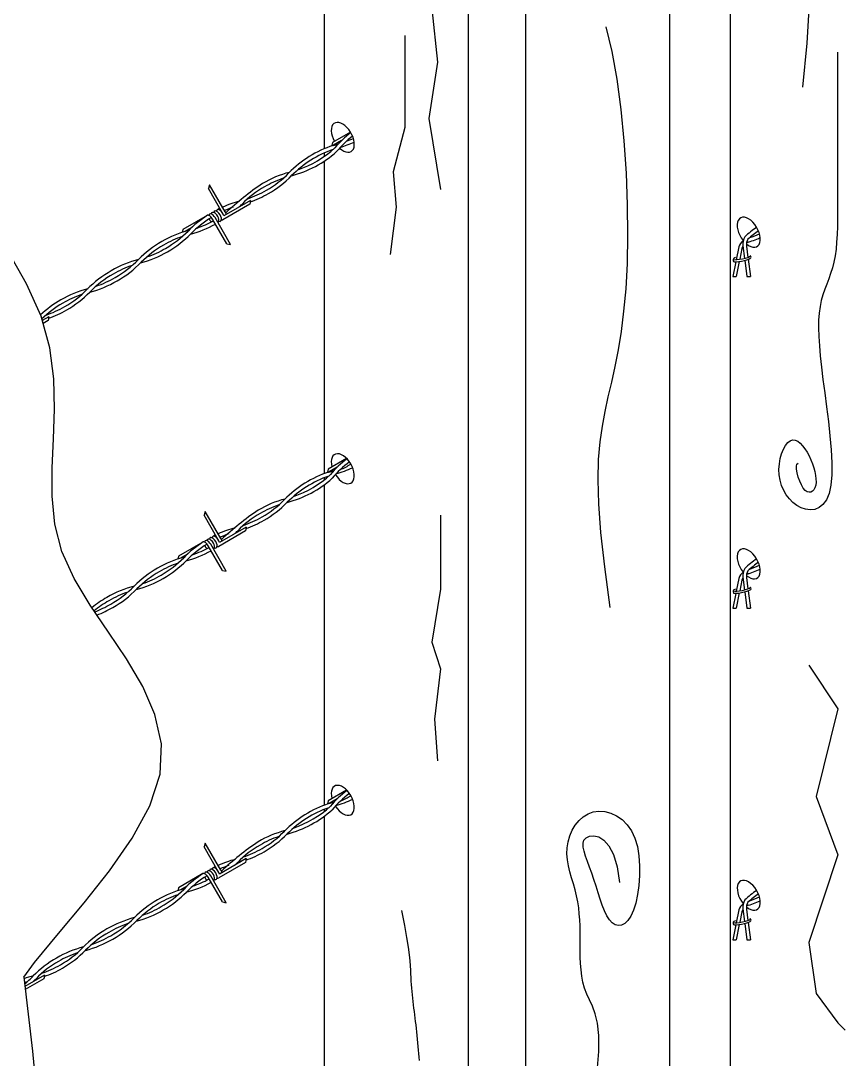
# Model space of a CAD drawing. Header units: millimetres. Extents: x -6623.4 to -6596.1, y -4703.2 to -4682.1.
# Drawn here: x -6617.811 to -6614.838, y -4696.61 to -4692.862 of the extents above; entities that cross this region are included whole.
import ezdxf

# ---------------------------------------------------------------- set-up
doc = ezdxf.new("R2010")
doc.units = ezdxf.units.MM
doc.header["$LTSCALE"] = 10
doc.layers.add('Termotécnica', color=7, linetype='Continuous')

msp = doc.modelspace()

# ---------------------------------------------------------------- linework, layer by layer
at = {"layer": 'Termotécnica', "color": 3}
for p, q in [((-6615.9895, -4699.9602), (-6615.9895, -4691.8819)), ((-6615.4699, -4700.0277), (-6615.4699, -4691.8764)), ((-6616.1967, -4700.4554), (-6616.1967, -4692.3041)), ((-6616.7164, -4693.3241), (-6616.7164, -4692.3097)), ((-6615.252, -4694.1234), (-6615.252, -4692.511)), ((-6615.4699, -4693.7648), (-6615.4699, -4692.7081)), ((-6616.1967, -4694.1925), (-6616.1967, -4693.1358)), ((-6616.7164, -4693.3515), (-6616.7164, -4693.3394)), ((-6616.7164, -4694.4967), (-6616.7164, -4693.3684)), ((-6615.4699, -4694.9627), (-6615.4699, -4693.9048)), ((-6615.252, -4699.814), (-6615.252, -4694.1234)), ((-6616.1967, -4695.3905), (-6616.1967, -4694.3325)), ((-6616.7164, -4694.5188), (-6616.7164, -4694.5117)), ((-6616.7164, -4695.6932), (-6616.7164, -4694.5364)), ((-6615.4699, -4696.1607), (-6615.4699, -4695.1017)), ((-6616.1967, -4696.5884), (-6616.1967, -4695.5295)), ((-6616.7164, -4695.7154), (-6616.7164, -4695.7082)), ((-6616.7164, -4696.8898), (-6616.7164, -4695.7329)), ((-6615.4699, -4697.3599), (-6615.4699, -4696.2982))]:
    msp.add_line(p, q, dxfattribs=at)
at = {"layer": 'Termotécnica', "color": 1}
for p, q in [((-6616.6218, -4693.2639), (-6616.6875, -4693.3019)), ((-6616.6875, -4693.3019), (-6616.6895, -4693.3124)), ((-6616.6545, -4693.295), (-6616.6839, -4693.3119)), ((-6617.1303, -4693.4548), (-6617.1348, -4693.4679)), ((-6617.0743, -4693.5517), (-6617.1303, -4693.4548)), ((-6617.0834, -4693.557), (-6617.1348, -4693.4679)), ((-6616.985, -4693.5244), (-6617.082, -4693.5804)), ((-6616.9823, -4693.5108), (-6617.0793, -4693.5668)), ((-6616.9823, -4693.5108), (-6616.985, -4693.5244)), ((-6617.1386, -4693.5646), (-6617.2272, -4693.6158)), ((-6617.0683, -4693.6671), (-6617.1197, -4693.578)), ((-6617.0546, -4693.6697), (-6617.1106, -4693.5727)), ((-6617.2272, -4693.6158), (-6617.2293, -4693.6263)), ((-6617.1961, -4693.6099), (-6617.2187, -4693.623)), ((-6617.0683, -4693.6671), (-6617.0546, -4693.6697)), ((-6617.7098, -4693.9308), (-6617.7337, -4693.9446)), ((-6617.7124, -4693.9444), (-6617.7308, -4693.955)), ((-6617.7098, -4693.9308), (-6617.7124, -4693.9444)), ((-6616.6362, -4694.4421), (-6616.7032, -4694.4808)), ((-6616.6702, -4694.4738), (-6616.6996, -4694.4908)), ((-6616.7032, -4694.4808), (-6616.7052, -4694.4913)), ((-6617.1459, -4694.6336), (-6617.1505, -4694.6468)), ((-6617.099, -4694.7359), (-6617.1505, -4694.6468)), ((-6617.0899, -4694.7306), (-6617.1459, -4694.6336)), ((-6617.0006, -4694.7033), (-6617.0976, -4694.7593)), ((-6616.998, -4694.6897), (-6617.095, -4694.7457)), ((-6616.998, -4694.6897), (-6617.0006, -4694.7033)), ((-6617.1543, -4694.7435), (-6617.2429, -4694.7947)), ((-6617.084, -4694.846), (-6617.1354, -4694.7569)), ((-6617.0703, -4694.8486), (-6617.1263, -4694.7516)), ((-6617.2429, -4694.7947), (-6617.2449, -4694.8052)), ((-6617.2118, -4694.7888), (-6617.2344, -4694.8019)), ((-6617.084, -4694.846), (-6617.0703, -4694.8486)), ((-6616.6362, -4695.6387), (-6616.7032, -4695.6773)), ((-6616.7032, -4695.6773), (-6616.7052, -4695.6878)), ((-6616.6702, -4695.6704), (-6616.6996, -4695.6874)), ((-6617.1459, -4695.8302), (-6617.1505, -4695.8433)), ((-6617.099, -4695.9324), (-6617.1505, -4695.8433)), ((-6617.0899, -4695.9272), (-6617.1459, -4695.8302)), ((-6617.0006, -4695.8999), (-6617.0976, -4695.9559)), ((-6616.998, -4695.8862), (-6617.095, -4695.9422)), ((-6616.998, -4695.8862), (-6617.0006, -4695.8999)), ((-6617.1543, -4695.9401), (-6617.2429, -4695.9912)), ((-6617.084, -4696.0425), (-6617.1354, -4695.9534)), ((-6617.0703, -4696.0452), (-6617.1263, -4695.9482)), ((-6617.2429, -4695.9912), (-6617.2449, -4696.0018)), ((-6617.2118, -4695.9854), (-6617.2344, -4695.9984)), ((-6617.084, -4696.0425), (-6617.0703, -4696.0452)), ((-6617.7254, -4696.3062), (-6617.7967, -4696.3474)), ((-6617.7254, -4696.3062), (-6617.7281, -4696.3199)), ((-6617.7281, -4696.3199), (-6617.7954, -4696.3588))]:
    msp.add_line(p, q, dxfattribs=at)
at = {"layer": 'Termotécnica', "color": 2}
for p, q in [((-6615.2213, -4693.6784), (-6615.2307, -4693.7246)), ((-6615.2107, -4693.6848), (-6615.2181, -4693.7227)), ((-6615.2071, -4693.6743), (-6615.201, -4693.7201)), ((-6615.1939, -4693.6753), (-6615.1883, -4693.7162)), ((-6615.2001, -4693.7267), (-6615.1921, -4693.7857)), ((-6615.1873, -4693.7233), (-6615.1788, -4693.7857)), ((-6615.2323, -4693.7324), (-6615.2431, -4693.7857)), ((-6615.2197, -4693.7309), (-6615.2305, -4693.7857)), ((-6615.2431, -4693.7857), (-6615.2305, -4693.7857)), ((-6615.1921, -4693.7857), (-6615.1788, -4693.7857)), ((-6615.2213, -4694.8749), (-6615.2307, -4694.9212)), ((-6615.2107, -4694.8814), (-6615.2181, -4694.9193)), ((-6615.2071, -4694.8709), (-6615.201, -4694.9167)), ((-6615.1939, -4694.8718), (-6615.1883, -4694.9127)), ((-6615.2323, -4694.9289), (-6615.2431, -4694.9823)), ((-6615.2197, -4694.9275), (-6615.2305, -4694.9823)), ((-6615.2001, -4694.9233), (-6615.1921, -4694.9823)), ((-6615.1873, -4694.9199), (-6615.1788, -4694.9823)), ((-6615.2431, -4694.9823), (-6615.2305, -4694.9823)), ((-6615.1921, -4694.9823), (-6615.1788, -4694.9823)), ((-6615.2213, -4696.0715), (-6615.2307, -4696.1177)), ((-6615.2107, -4696.0779), (-6615.2181, -4696.1159)), ((-6615.2071, -4696.0674), (-6615.201, -4696.1132)), ((-6615.1939, -4696.0684), (-6615.1883, -4696.1093)), ((-6615.2323, -4696.1255), (-6615.2431, -4696.1788)), ((-6615.2197, -4696.1241), (-6615.2305, -4696.1788)), ((-6615.2001, -4696.1199), (-6615.1921, -4696.1788)), ((-6615.1873, -4696.1164), (-6615.1788, -4696.1788)), ((-6615.2431, -4696.1788), (-6615.2305, -4696.1788)), ((-6615.1921, -4696.1788), (-6615.1788, -4696.1788))]:
    msp.add_line(p, q, dxfattribs=at)
at = {"layer": 'Termotécnica', "color": 3}
for points in [[(-6615.0863, -4691.8859), (-6614.9758, -4692.1543), (-6615.0074, -4692.3753), (-6614.96, -4692.6753), (-6614.9758, -4692.9437), (-6614.9916, -4693.1016)], [(-6616.2759, -4692.5634), (-6616.3293, -4692.8198), (-6616.308, -4693.012), (-6616.34, -4693.2149), (-6616.2973, -4693.4713)], [(-6615.7014, -4692.8846), (-6615.6798, -4692.973), (-6615.6617, -4693.0733), (-6615.6471, -4693.1821), (-6615.636, -4693.2961), (-6615.6282, -4693.4121), (-6615.6238, -4693.5267), (-6615.6225, -4693.6365), (-6615.6244, -4693.7383), (-6615.6293, -4693.8296), (-6615.6368, -4693.911), (-6615.6462, -4693.9839), (-6615.6571, -4694.0498), (-6615.669, -4694.1102), (-6615.6812, -4694.1665), (-6615.6933, -4694.2201), (-6615.7047, -4694.2725), (-6615.7148, -4694.3255), (-6615.7229, -4694.382), (-6615.7282, -4694.4454), (-6615.73, -4694.5189), (-6615.7275, -4694.6058), (-6615.7198, -4694.7095), (-6615.7064, -4694.8332), (-6615.6862, -4694.9803)], [(-6616.4255, -4692.9159), (-6616.4255, -4693.247), (-6616.4682, -4693.4072), (-6616.4575, -4693.5354), (-6616.4789, -4693.7063)], [(-6614.8653, -4692.9753), (-6614.8653, -4693.0848), (-6614.8653, -4693.1778), (-6614.8653, -4693.2565), (-6614.8653, -4693.3228), (-6614.8653, -4693.3788), (-6614.8653, -4693.4265), (-6614.8653, -4693.4681), (-6614.8653, -4693.5055), (-6614.8653, -4693.5405), (-6614.8655, -4693.5734), (-6614.866, -4693.6044), (-6614.8669, -4693.6336), (-6614.8685, -4693.661), (-6614.8708, -4693.6866), (-6614.8741, -4693.7106), (-6614.8784, -4693.7331), (-6614.8839, -4693.7541), (-6614.8903, -4693.7741), (-6614.8973, -4693.7934), (-6614.9044, -4693.8124), (-6614.9114, -4693.8315), (-6614.918, -4693.8511), (-6614.9238, -4693.8717), (-6614.9284, -4693.8936), (-6614.9316, -4693.9172), (-6614.9334, -4693.9428), (-6614.9339, -4693.9708), (-6614.933, -4694.0015), (-6614.9309, -4694.0351), (-6614.9277, -4694.0719), (-6614.9233, -4694.1124), (-6614.9179, -4694.1567), (-6614.9116, -4694.205), (-6614.9049, -4694.2559), (-6614.8983, -4694.3082), (-6614.8926, -4694.3603), (-6614.8882, -4694.4108), (-6614.8857, -4694.4583), (-6614.8858, -4694.5013), (-6614.889, -4694.5383), (-6614.8956, -4694.5682), (-6614.9054, -4694.5913), (-6614.9178, -4694.6083), (-6614.932, -4694.6195), (-6614.9477, -4694.6257), (-6614.9641, -4694.6274), (-6614.9807, -4694.6253), (-6614.9968, -4694.6198), (-6615.0121, -4694.6116), (-6615.0262, -4694.601), (-6615.0389, -4694.5882), (-6615.0501, -4694.5735), (-6615.0596, -4694.5572), (-6615.0671, -4694.5395), (-6615.0726, -4694.5209), (-6615.0758, -4694.5014), (-6615.0766, -4694.4815), (-6615.0752, -4694.4618), (-6615.0718, -4694.4426), (-6615.0669, -4694.4248), (-6615.0606, -4694.4088), (-6615.0532, -4694.3952), (-6615.045, -4694.3847), (-6615.0363, -4694.3778), (-6615.0273, -4694.3748), (-6615.0182, -4694.3757), (-6615.0091, -4694.3797), (-6615.0001, -4694.3866), (-6614.9914, -4694.3959), (-6614.983, -4694.407), (-6614.9752, -4694.4195), (-6614.9679, -4694.433), (-6614.9614, -4694.447), (-6614.9557, -4694.4613), (-6614.9509, -4694.4756), (-6614.9472, -4694.4896), (-6614.9445, -4694.5031), (-6614.9431, -4694.5159), (-6614.943, -4694.5277), (-6614.9442, -4694.5383), (-6614.9469, -4694.5474), (-6614.9508, -4694.5547), (-6614.9558, -4694.5601), (-6614.9616, -4694.5633), (-6614.9681, -4694.564), (-6614.9749, -4694.562), (-6614.9819, -4694.557), (-6614.9889, -4694.5488), (-6614.9957, -4694.5374), (-6615.0018, -4694.5237), (-6615.007, -4694.5089), (-6615.011, -4694.4942), (-6615.0133, -4694.4807), (-6615.0137, -4694.4696), (-6615.0119, -4694.4621), (-6615.0074, -4694.4593)], [(-6616.2973, -4694.6462), (-6616.2973, -4694.9132), (-6616.3293, -4695.1054), (-6616.2973, -4695.2016), (-6616.3187, -4695.3831), (-6616.308, -4695.5327)], [(-6614.9693, -4695.1876), (-6614.864, -4695.3457), (-6614.943, -4695.6618), (-6614.864, -4695.8726), (-6614.9693, -4696.1888), (-6614.943, -4696.3732), (-6614.864, -4696.4786), (-6614.8376, -4696.5049)], [(-6615.7326, -4696.6549), (-6615.7266, -4696.5823), (-6615.7266, -4696.525), (-6615.7314, -4696.4804), (-6615.7395, -4696.4457), (-6615.7495, -4696.4184), (-6615.7601, -4696.3957), (-6615.7698, -4696.3749), (-6615.7776, -4696.3539), (-6615.7835, -4696.3322), (-6615.7877, -4696.31), (-6615.7905, -4696.2875), (-6615.7922, -4696.2647), (-6615.7931, -4696.2418), (-6615.7934, -4696.219), (-6615.7935, -4696.1962), (-6615.7935, -4696.1736), (-6615.7937, -4696.1513), (-6615.7942, -4696.1291), (-6615.7951, -4696.1071), (-6615.7967, -4696.0853), (-6615.799, -4696.0635), (-6615.8023, -4696.0418), (-6615.8066, -4696.0201), (-6615.8121, -4695.9984), (-6615.8182, -4695.9767), (-6615.8246, -4695.955), (-6615.8306, -4695.9333), (-6615.8358, -4695.9117), (-6615.8395, -4695.89), (-6615.8414, -4695.8683), (-6615.8408, -4695.8466), (-6615.8374, -4695.825), (-6615.8312, -4695.8039), (-6615.8224, -4695.7839), (-6615.8112, -4695.7654), (-6615.7978, -4695.7491), (-6615.7824, -4695.7353), (-6615.7651, -4695.7247), (-6615.7462, -4695.7178), (-6615.7258, -4695.715), (-6615.7046, -4695.7163), (-6615.6833, -4695.7219), (-6615.6624, -4695.7316), (-6615.6426, -4695.7455), (-6615.6246, -4695.7636), (-6615.6089, -4695.7859), (-6615.5963, -4695.8124), (-6615.5873, -4695.8429), (-6615.5816, -4695.8764), (-6615.5791, -4695.9116), (-6615.5793, -4695.9475), (-6615.5819, -4695.9827), (-6615.5867, -4696.0161), (-6615.5934, -4696.0465), (-6615.6016, -4696.0726), (-6615.611, -4696.0936), (-6615.6214, -4696.1094), (-6615.6325, -4696.1202), (-6615.644, -4696.1262), (-6615.6556, -4696.1277), (-6615.667, -4696.1248), (-6615.678, -4696.1177), (-6615.6883, -4696.1068), (-6615.6977, -4696.0923), (-6615.7063, -4696.0746), (-6615.7143, -4696.0545), (-6615.7219, -4696.0326), (-6615.7292, -4696.0094), (-6615.7364, -4695.9856), (-6615.7438, -4695.9618), (-6615.7514, -4695.9386), (-6615.7594, -4695.9166), (-6615.7673, -4695.8959), (-6615.7742, -4695.8769), (-6615.7797, -4695.8596), (-6615.7829, -4695.8442), (-6615.7832, -4695.8308), (-6615.78, -4695.8198), (-6615.7725, -4695.8111), (-6615.7604, -4695.8053), (-6615.7447, -4695.8037), (-6615.7268, -4695.8079), (-6615.7081, -4695.8195), (-6615.6898, -4695.8402), (-6615.6734, -4695.8715), (-6615.6602, -4695.9152), (-6615.6515, -4695.9728)], [(-6616.4381, -4696.0739), (-6616.4278, -4696.1269), (-6616.4201, -4696.1702), (-6616.4145, -4696.2052), (-6616.4107, -4696.2332), (-6616.4083, -4696.2555), (-6616.4069, -4696.2736), (-6616.4061, -4696.2887), (-6616.4055, -4696.3022), (-6616.4049, -4696.3153), (-6616.4041, -4696.3281), (-6616.4033, -4696.3408), (-6616.4023, -4696.3532), (-6616.4012, -4696.3655), (-6616.4, -4696.3777), (-6616.3987, -4696.3898), (-6616.3974, -4696.4017), (-6616.396, -4696.4136), (-6616.3945, -4696.4255), (-6616.393, -4696.4374), (-6616.3915, -4696.4494), (-6616.3899, -4696.4614), (-6616.3884, -4696.4736), (-6616.387, -4696.486), (-6616.3855, -4696.4987), (-6616.3842, -4696.5116), (-6616.3829, -4696.5246), (-6616.3817, -4696.5378), (-6616.3805, -4696.551), (-6616.3793, -4696.5642), (-6616.3782, -4696.5771), (-6616.377, -4696.5899), (-6616.3759, -4696.6023), (-6616.3748, -4696.6143)]]:
    msp.add_lwpolyline(points, dxfattribs=at)
at = {"layer": 'Termotécnica', "color": 1}
for points in [[(-6617.8006, -4696.3139), (-6617.7615, -4696.2608), (-6617.6757, -4696.1564), (-6617.5829, -4696.0453), (-6617.4913, -4695.9297), (-6617.4095, -4695.8122), (-6617.3458, -4695.6952), (-6617.3087, -4695.5809), (-6617.304, -4695.4714), (-6617.3274, -4695.3663), (-6617.3717, -4695.2646), (-6617.43, -4695.1656), (-6617.4954, -4695.0683), (-6617.5607, -4694.9719), (-6617.619, -4694.8755), (-6617.6634, -4694.7783), (-6617.6888, -4694.6794), (-6617.6986, -4694.5786), (-6617.6985, -4694.4759), (-6617.6937, -4694.3711), (-6617.6898, -4694.2641), (-6617.6922, -4694.1548), (-6617.7065, -4694.0431), (-6617.738, -4693.9289), (-6617.7903, -4693.812), (-6617.8585, -4693.6921)], [(-6617.8006, -4696.3139), (-6617.7697, -4696.5814), (-6617.7492, -4696.8001)]]:
    msp.add_lwpolyline(points, dxfattribs=at)
at = {"layer": 'Termotécnica', "color": 2}
for centre, radius, start, end in [((-6616.3993, -4692.7197), 0.4021, 300.2449, 300.249), ((-6616.4273, -4693.5265), 0.3244, 126.5639, 140.8009), ((-6616.4098, -4693.5497), 0.3394, 127.0492, 140.6423), ((-6616.5579, -4693.6937), 0.4021, 108.4369, 135.4383), ((-6616.8019, -4692.8509), 0.4759, 284.2147, 286.5711), ((-6616.803, -4692.845), 0.4955, 286.9012, 293.1011), ((-6616.8019, -4692.8509), 0.4759, 290.3401, 293.5893), ((-6616.939, -4693.0336), 0.4021, 284.9745, 311.5616), ((-6616.5579, -4693.6937), 0.3881, 109.0986, 135.4383), ((-6616.939, -4693.0336), 0.3881, 289.0986, 312.116), ((-6616.7438, -4693.7848), 0.3881, 104.7043, 120.249), ((-6617.1109, -4693.149), 0.3741, 299.751, 315.4383), ((-6617.1109, -4693.149), 0.3881, 299.751, 315.4383), ((-6616.3008, -4694.3807), 1.1291, 124.4429, 133.0836), ((-6616.7468, -4693.7865), 0.3741, 119.751, 135.4383), ((-6616.7438, -4693.7848), 0.3741, 108.8959, 120.249), ((-6617.1139, -4693.1507), 0.3741, 288.8959, 300.249), ((-6617.1139, -4693.1507), 0.3881, 289.6431, 300.249), ((-6616.9187, -4693.902), 0.4021, 115.7384, 116.8914), ((-6616.9187, -4693.902), 0.4021, 104.9745, 114.2364), ((-6616.9187, -4693.902), 0.3881, 109.0986, 114.0278), ((-6617.2998, -4693.2419), 0.4021, 313.1226, 315.4383), ((-6617.1139, -4693.1507), 0.3881, 284.7043, 286.6418), ((-6616.9216, -4693.9036), 0.4021, 122.4639, 135.4383), ((-6616.9216, -4693.9036), 0.3881, 121.3857, 135.4383), ((-6616.9187, -4693.902), 0.4021, 120.2403, 120.249), ((-6617.3027, -4693.2436), 0.4021, 284.9745, 298.7537), ((-6617.3027, -4693.2436), 0.3881, 289.0986, 298.7136), ((-6614.9276, -4693.938), 0.4021, 124.7397, 132.6434), ((-6617.1076, -4693.9948), 0.3881, 104.7043, 120.249), ((-6617.1076, -4693.9948), 0.3741, 108.8959, 120.249), ((-6617.4746, -4693.359), 0.3741, 299.751, 315.4383), ((-6617.4746, -4693.359), 0.3881, 299.751, 315.4383), ((-6615.1529, -4693.6696), 0.0544, 149.8625, 184.9846), ((-6615.1576, -4693.6705), 0.0366, 147.1779, 187.496), ((-6615.3087, -4693.278), 0.4021, 286.6422, 294.1078), ((-6614.9276, -4693.938), 0.3881, 125.0319, 132.2256), ((-6615.3087, -4693.278), 0.3881, 289.0986, 294.6361), ((-6617.1105, -4693.9965), 0.3881, 119.751, 135.4383), ((-6617.1105, -4693.9965), 0.3741, 119.751, 135.4383), ((-6617.4776, -4693.3607), 0.3741, 288.8959, 300.249), ((-6615.1816, -4693.6892), 0.0411, 125.6515, 164.7785), ((-6615.1705, -4693.7014), 0.0435, 146.4694, 157.5759), ((-6615.1705, -4693.7014), 0.0435, 111.4705, 122.4133), ((-6617.2824, -4694.1119), 0.4021, 104.9745, 120.249), ((-6617.6635, -4693.4519), 0.3881, 299.751, 315.4383), ((-6617.4776, -4693.3607), 0.3881, 284.7043, 300.249), ((-6615.2329, -4693.7261), 0.00935, 158.5534, 212.4291), ((-6615.1828, -4693.7147), 0.00552, 293.0407, 52.3817), ((-6617.2853, -4694.1136), 0.4021, 119.751, 135.4383), ((-6617.2824, -4694.1119), 0.3881, 109.0986, 120.249), ((-6617.6635, -4693.4519), 0.4021, 299.751, 315.4383), ((-6617.6664, -4693.4536), 0.4021, 284.9745, 300.249), ((-6617.2853, -4694.1136), 0.3881, 119.751, 135.4383), ((-6617.6664, -4693.4536), 0.3881, 289.0986, 300.249), ((-6617.4713, -4694.2048), 0.3881, 104.7043, 120.249), ((-6617.8384, -4693.569), 0.3741, 299.751, 315.4383), ((-6617.8384, -4693.569), 0.3881, 299.751, 315.4383), ((-6617.4742, -4694.2065), 0.3881, 119.751, 133.278), ((-6617.4713, -4694.2048), 0.3741, 108.8959, 120.249), ((-6617.4742, -4694.2065), 0.3741, 119.751, 134.2738), ((-6617.8413, -4693.5707), 0.3741, 288.8959, 300.249), ((-6617.8413, -4693.5707), 0.3881, 289.6431, 300.249), ((-6617.8413, -4693.5707), 0.3881, 286.0533, 286.6418), ((-6616.443, -4694.7054), 0.3244, 126.2139, 140.8009), ((-6616.4255, -4694.7286), 0.3394, 126.124, 140.6423), ((-6616.8187, -4694.0239), 0.4955, 286.9012, 294.3685), ((-6616.7764, -4694.2075), 0.2987, 293.194, 301.4276), ((-6616.5736, -4694.8725), 0.4021, 108.4369, 135.4383), ((-6616.9547, -4694.2125), 0.4021, 284.9745, 311.5616), ((-6616.5736, -4694.8725), 0.3881, 109.0986, 135.4383), ((-6616.9547, -4694.2125), 0.3881, 289.0986, 312.116), ((-6616.8176, -4694.0298), 0.4759, 284.2147, 286.5711), ((-6616.7595, -4694.9637), 0.3881, 104.7043, 120.249), ((-6617.1266, -4694.3279), 0.3741, 299.751, 315.4383), ((-6616.3164, -4695.5596), 1.1291, 124.4429, 133.0836), ((-6616.7595, -4694.9637), 0.3741, 108.8959, 120.249), ((-6617.1266, -4694.3279), 0.3881, 299.751, 315.4383), ((-6616.7624, -4694.9654), 0.3741, 119.751, 135.4383), ((-6617.1295, -4694.3296), 0.3741, 288.8959, 300.249), ((-6617.1295, -4694.3296), 0.3881, 289.6431, 300.249), ((-6616.9344, -4695.0808), 0.4021, 104.9745, 114.2364), ((-6617.3154, -4694.4208), 0.4021, 313.1226, 315.4383), ((-6617.1295, -4694.3296), 0.3881, 284.7043, 286.6418), ((-6616.9344, -4695.0808), 0.4021, 120.2403, 120.249), ((-6616.9344, -4695.0808), 0.4021, 115.7384, 116.8914), ((-6616.9344, -4695.0808), 0.3881, 109.0986, 114.0278), ((-6616.9373, -4695.0825), 0.4021, 122.4639, 135.4383), ((-6617.3184, -4694.4225), 0.4021, 284.9745, 298.7537), ((-6616.9373, -4695.0825), 0.3881, 121.3857, 135.4383), ((-6617.3184, -4694.4225), 0.3881, 289.0986, 298.7136), ((-6617.1232, -4695.1737), 0.3881, 104.7043, 120.249), ((-6617.4903, -4694.5379), 0.3741, 299.751, 315.4383), ((-6617.4903, -4694.5379), 0.3881, 299.751, 315.4383), ((-6614.9276, -4695.1346), 0.4021, 124.7397, 132.6434), ((-6617.1261, -4695.1754), 0.3881, 119.751, 135.4383), ((-6617.1261, -4695.1754), 0.3741, 119.751, 135.4383), ((-6617.1232, -4695.1737), 0.3741, 108.8959, 120.249), ((-6615.1816, -4694.8857), 0.0411, 125.6515, 164.7785), ((-6615.1529, -4694.8662), 0.0544, 149.8625, 184.9846), ((-6615.1576, -4694.8671), 0.0366, 147.1779, 187.496), ((-6615.3087, -4694.4745), 0.4021, 286.6422, 294.1078), ((-6614.9276, -4695.1346), 0.3881, 125.0319, 132.2256), ((-6615.3087, -4694.4745), 0.3881, 289.0986, 294.6361), ((-6617.4932, -4694.5396), 0.3881, 284.7043, 300.249), ((-6617.4932, -4694.5396), 0.3741, 288.8959, 300.249), ((-6615.1705, -4694.8979), 0.0435, 146.4694, 157.5759), ((-6615.1705, -4694.8979), 0.0435, 111.4705, 122.4133), ((-6617.2981, -4695.2908), 0.4021, 104.9745, 120.249), ((-6617.2981, -4695.2908), 0.3881, 109.0986, 120.249), ((-6617.6792, -4694.6308), 0.3881, 299.751, 315.4383), ((-6617.6792, -4694.6308), 0.4021, 299.751, 315.4383), ((-6615.2329, -4694.9226), 0.00935, 158.5534, 212.4291), ((-6615.1828, -4694.9112), 0.00552, 293.0407, 52.3817), ((-6617.301, -4695.2925), 0.4021, 119.751, 129.1362), ((-6617.301, -4695.2925), 0.3881, 119.751, 129.3174), ((-6617.6821, -4694.6325), 0.3881, 290.7238, 300.249), ((-6617.6821, -4694.6325), 0.4021, 291.1987, 300.249), ((-6616.443, -4695.902), 0.3244, 126.2139, 140.8009), ((-6616.4255, -4695.9251), 0.3394, 126.124, 140.6423), ((-6616.8187, -4695.2205), 0.4955, 286.9012, 294.3685), ((-6616.7764, -4695.4041), 0.2987, 293.194, 301.4276), ((-6616.5736, -4696.0691), 0.4021, 108.4369, 135.4383), ((-6616.9547, -4695.409), 0.4021, 284.9745, 311.5616), ((-6616.5736, -4696.0691), 0.3881, 109.0986, 135.4383), ((-6616.9547, -4695.409), 0.3881, 289.0986, 312.116), ((-6616.8176, -4695.2263), 0.4759, 284.2147, 286.5711), ((-6616.7595, -4696.1603), 0.3881, 104.7043, 120.249), ((-6617.1266, -4695.5245), 0.3741, 299.751, 315.4383), ((-6616.3164, -4696.7562), 1.1291, 124.4429, 133.0836), ((-6616.7595, -4696.1603), 0.3741, 108.8959, 120.249), ((-6617.1266, -4695.5245), 0.3881, 299.751, 315.4383), ((-6616.7624, -4696.162), 0.3741, 119.751, 135.4383), ((-6617.1295, -4695.5262), 0.3741, 288.8959, 300.249), ((-6617.1295, -4695.5262), 0.3881, 289.6431, 300.249), ((-6616.9344, -4696.2774), 0.4021, 104.9745, 114.2364), ((-6617.3154, -4695.6173), 0.4021, 313.1226, 315.4383), ((-6617.1295, -4695.5262), 0.3881, 284.7043, 286.6418), ((-6616.9373, -4696.2791), 0.4021, 122.4639, 135.4383), ((-6616.9344, -4696.2774), 0.4021, 120.2403, 120.249), ((-6616.9344, -4696.2774), 0.4021, 115.7384, 116.8914), ((-6616.9344, -4696.2774), 0.3881, 109.0986, 114.0278), ((-6617.3184, -4695.619), 0.4021, 284.9745, 298.7537), ((-6616.9373, -4696.2791), 0.3881, 121.3857, 135.4383), ((-6617.3184, -4695.619), 0.3881, 289.0986, 298.7136), ((-6617.1232, -4696.3703), 0.3881, 104.7043, 120.249), ((-6617.4903, -4695.7345), 0.3741, 299.751, 315.4383), ((-6617.4903, -4695.7345), 0.3881, 299.751, 315.4383), ((-6614.9276, -4696.3311), 0.4021, 124.7397, 132.6434), ((-6614.9276, -4696.3311), 0.3881, 125.0319, 132.2256), ((-6617.1261, -4696.372), 0.3881, 119.751, 135.4383), ((-6617.1261, -4696.372), 0.3741, 119.751, 135.4383), ((-6617.1232, -4696.3703), 0.3741, 108.8959, 120.249), ((-6615.1816, -4696.0823), 0.0411, 125.6515, 164.7785), ((-6615.1529, -4696.0627), 0.0544, 149.8625, 184.9846), ((-6615.1576, -4696.0636), 0.0366, 147.1779, 187.496), ((-6615.3087, -4695.6711), 0.4021, 286.6422, 294.1078), ((-6615.3087, -4695.6711), 0.3881, 289.0986, 294.6361), ((-6617.4932, -4695.7362), 0.3881, 284.7043, 300.249), ((-6617.4932, -4695.7362), 0.3741, 288.8959, 300.249), ((-6615.1705, -4696.0945), 0.0435, 146.4694, 157.5759), ((-6615.1705, -4696.0945), 0.0435, 111.4705, 122.4133), ((-6617.2981, -4696.4874), 0.4021, 104.9745, 120.249), ((-6617.2981, -4696.4874), 0.3881, 109.0986, 120.249), ((-6617.6792, -4695.8273), 0.3881, 299.751, 315.4383), ((-6617.6792, -4695.8273), 0.4021, 299.751, 315.4383), ((-6615.2329, -4696.1192), 0.00935, 158.5534, 212.4291), ((-6615.1828, -4696.1078), 0.00552, 293.0407, 52.3817), ((-6617.301, -4696.4891), 0.4021, 119.751, 135.4383), ((-6617.301, -4696.4891), 0.3881, 119.751, 135.4383), ((-6617.6821, -4695.829), 0.3881, 289.0986, 300.249), ((-6617.6821, -4695.829), 0.4021, 284.9745, 300.249), ((-6617.4869, -4696.5803), 0.3881, 104.7043, 120.249), ((-6617.4869, -4696.5803), 0.3741, 108.8959, 120.249), ((-6617.854, -4695.9445), 0.3741, 299.751, 315.4383), ((-6617.854, -4695.9445), 0.3881, 299.751, 315.4383), ((-6617.4899, -4696.5819), 0.3881, 119.751, 135.4383), ((-6617.4899, -4696.5819), 0.3741, 119.751, 135.4383), ((-6617.8569, -4695.9461), 0.3741, 288.8959, 300.249), ((-6617.6618, -4696.6974), 0.4021, 104.9745, 110.103), ((-6618.0429, -4696.0373), 0.3881, 309.1248, 315.4383), ((-6617.8569, -4695.9461), 0.3881, 289.6431, 300.249), ((-6617.6618, -4696.6974), 0.3881, 109.0986, 110.6171), ((-6618.0429, -4696.0373), 0.4021, 313.1226, 315.4383), ((-6617.8569, -4695.9461), 0.3881, 284.7043, 286.6418)]:
    msp.add_arc(centre, radius, start, end, dxfattribs=at)
at = {"layer": 'Termotécnica', "color": 3}
for centre, start_param, end_param in [((-6616.6499, -4693.2831), 2.068354, 7.809687), ((-6615.1855, -4693.6256), 2.135775, 8.116616), ((-6616.6499, -4694.4791), 1.676001, 7.406444), ((-6615.1855, -4694.8222), 2.132913, 8.12061), ((-6616.6499, -4695.6757), 1.674665, 7.407501), ((-6615.1855, -4696.0187), 2.140334, 8.122667)]:
    msp.add_ellipse(centre, major_axis=(-0.0297, 0.0514), ratio=0.567093, start_param=start_param, end_param=end_param, dxfattribs=at)
at = {"layer": 'Termotécnica', "color": 1}
for centre, ratio, start_param, end_param in [((-6617.0925, -4693.5622), 0.500279, 4.188772, 6.809856), ((-6617.1288, -4693.5832), 0.500279, 4.712376, 6.305766), ((-6617.1197, -4693.578), 0.500279, 4.712376, 6.806742), ((-6617.1107, -4693.5727), 0.500279, 3.144867, 6.803235), ((-6617.1016, -4693.5675), 0.500279, 2.626113, 6.803235), ((-6617.0834, -4693.557), 0.499645, 4.191845, 4.749848), ((-6617.0925, -4693.5622), 0.500279, 2.623704, 3.141593), ((-6617.1354, -4694.7569), 0.500279, 4.712376, 6.806742), ((-6617.1263, -4694.7516), 0.500279, 3.144867, 6.803235), ((-6617.1172, -4694.7464), 0.500279, 2.626113, 6.803235), ((-6617.1081, -4694.7411), 0.500279, 4.188772, 6.809856), ((-6617.099, -4694.7359), 0.499645, 4.191845, 4.749848), ((-6617.1445, -4694.7621), 0.500279, 4.712376, 6.305766), ((-6617.1081, -4694.7411), 0.500279, 2.623704, 3.141593), ((-6617.1445, -4695.9587), 0.500279, 4.712376, 6.305766), ((-6617.1354, -4695.9534), 0.500279, 4.712376, 6.806742), ((-6617.1263, -4695.9482), 0.500279, 3.144867, 6.803235), ((-6617.1172, -4695.9429), 0.500279, 2.626113, 6.803235), ((-6617.1081, -4695.9377), 0.500279, 4.188772, 6.809856), ((-6617.099, -4695.9324), 0.499645, 4.191845, 4.749848), ((-6617.1081, -4695.9377), 0.500279, 2.623704, 3.141593)]:
    msp.add_ellipse(centre, major_axis=(-0.0105, 0.0182), ratio=ratio, start_param=start_param, end_param=end_param, dxfattribs=at)
at = {"layer": 'Termotécnica', "color": 2}
for centre, major_axis, ratio, start_param, end_param in [((-6617.1197, -4693.578), (-0.0105, 0.0182), 0.500279, 1.248185, 1.892895), ((-6615.2105, -4693.7165), (-0.0311, -0.0062), 0.168213, 5.493409, 9.622871), ((-6615.2105, -4693.7165), (-0.0311, -0.0062), 0.168213, 5.493409, 9.622871), ((-6615.2105, -4693.724), (-0.0311, -0.0062), 0.168213, 0.19784, 2.8266), ((-6617.1354, -4694.7569), (-0.0105, 0.0182), 0.500279, 1.248185, 1.892895), ((-6615.2105, -4694.913), (-0.0311, -0.0062), 0.168213, 5.493409, 9.622871), ((-6615.2105, -4694.913), (-0.0311, -0.0062), 0.168213, 5.493409, 9.622871), ((-6615.2105, -4694.9205), (-0.0311, -0.0062), 0.168213, 0.19784, 2.8266), ((-6617.1354, -4695.9534), (-0.0105, 0.0182), 0.500279, 1.248185, 1.892895), ((-6615.2105, -4696.1096), (-0.0311, -0.0062), 0.168213, 5.493409, 9.622871), ((-6615.2105, -4696.1096), (-0.0311, -0.0062), 0.168213, 5.493409, 9.622871), ((-6615.2105, -4696.1171), (-0.0311, -0.0062), 0.168213, 0.19784, 2.8266)]:
    msp.add_ellipse(centre, major_axis=major_axis, ratio=ratio, start_param=start_param, end_param=end_param, dxfattribs=at)

doc.saveas('drawing.dxf')
